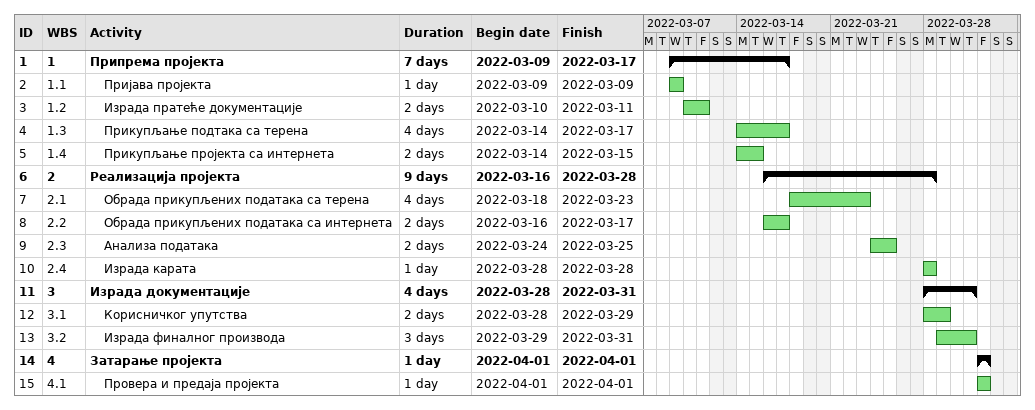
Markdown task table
| ID | WBS | Task | Duration | Start | Finish |
|---|---|---|---|---|---|
| 1 | 1 | **Припрема пројекта** | 7d | 2022-03-09 | 2022-03-17 |
| 2 | 1.1 | Пријава пројекта | 1d | 2022-03-09 | 2022-03-09 |
| 3 | 1.2 | Израда пратеће документације | 2d | 2022-03-10 | 2022-03-11 |
| 4 | 1.3 | Прикупљање подтака са терена | 4d | 2022-03-14 | 2022-03-17 |
| 5 | 1.4 | Прикупљање пројекта са интернета | 2d | 2022-03-14 | 2022-03-15 |
| 6 | 2 | **Реализација пројекта** | 9d | 2022-03-16 | 2022-03-28 |
| 7 | 2.1 | Обрада прикупљених података са терена | 4d | 2022-03-18 | 2022-03-23 |
| 8 | 2.2 | Обрада прикупљених података са интернета | 2d | 2022-03-16 | 2022-03-17 |
| 9 | 2.3 | Анализа података | 2d | 2022-03-24 | 2022-03-25 |
| 10 | 2.4 | Израда карата | 1d | 2022-03-28 | 2022-03-28 |
| 11 | 3 | **Израда документације** | 4d | 2022-03-28 | 2022-03-31 |
| 12 | 3.1 | Корисничког упутства | 2d | 2022-03-28 | 2022-03-29 |
| 13 | 3.2 | Израда финалног производа | 3d | 2022-03-29 | 2022-03-31 |
| 14 | 4 | **Затарање пројекта** | 1d | 2022-04-01 | 2022-04-01 |
| 15 | 4.1 | Провера и предаја пројекта | 1d | 2022-04-01 | 2022-04-01 |
